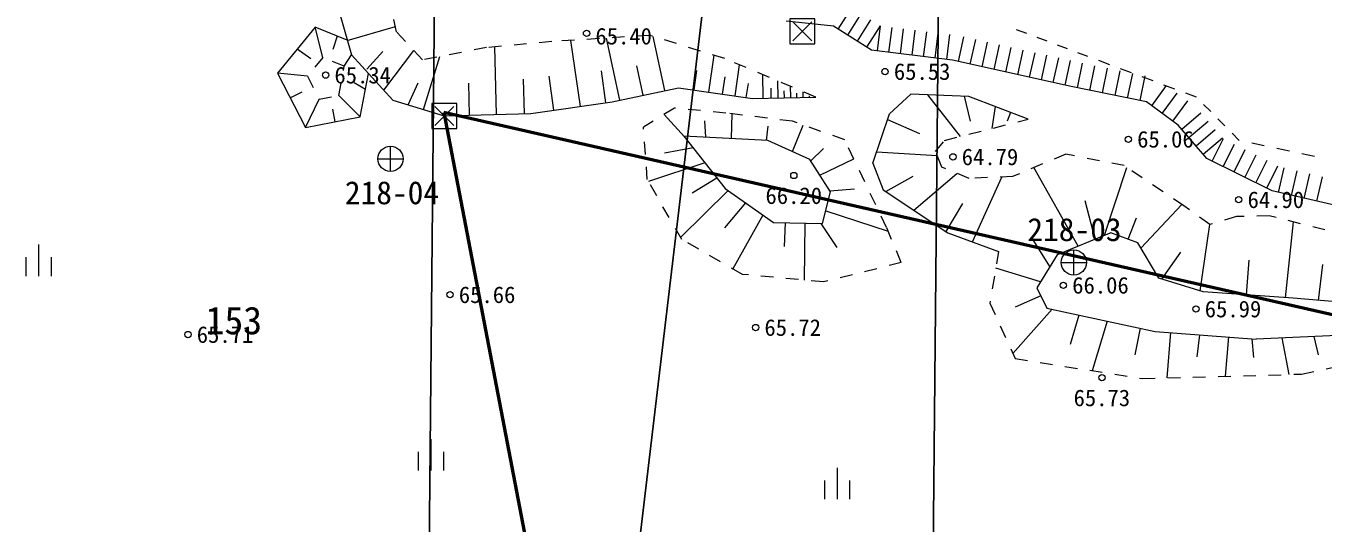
# Model space of a CAD drawing. Units: millimetres, scale not verified. Extents: x 0 to 478532, y 0 to 420999.
# Drawn here: x 108980 to 160449, y 186710 to 206449 of the extents above; entities that cross this region are included whole.
import ezdxf
from ezdxf.enums import TextEntityAlignment as Align

# ---------------------------------------------------------------- set-up
doc = ezdxf.new("R2010")
doc.units = ezdxf.units.MM
doc.header["$LTSCALE"] = 500
doc.linetypes.add('USER1', pattern=[2, 1, -1])
for name, color, linetype, lineweight in [('BGD', 7, 'Continuous', 13), ('BGD-EXST', 7, 'Continuous', 13), ('BMK-1', 171, 'Continuous', 25), ('BMK-SRVR', 3, 'Continuous', 13), ('境界', 6, 'Continuous', 50)]:
    doc.layers.add(name, color=color, linetype=linetype, lineweight=lineweight)
doc.layers.add('地番名', color=6, linetype='Continuous')
doc.styles.add('ＭＳ ゴシック', font='')
doc.styles.get('ＭＳ ゴシック').set_extended_font_data('MS Gothic')

msp = doc.modelspace()

# ---------------------------------------------------------------- linework, layer by layer
at = {"layer": 'BGD'}
for p, q in [((121283.1, 207433.7), (121891.3, 205299.3)), ((141212.1, 206319.7), (141746.1, 207165.2)), ((141590.8, 206080.5), (142124.8, 206926)), ((120761.4, 205193.2), (120454.8, 206395.3)), ((121725, 205882.8), (120454.8, 206395.3)), ((121727.1, 205875.3), (123640.6, 206420.5)), ((141022.7, 206439.3), (139148.5, 206632.2)), ((139409.1, 205859.6), (140159.1, 206609.6)), ((139409.1, 206609.6), (140159.1, 205859.6)), ((142537.5, 205482.5), (141022.7, 206439.3)), ((141969.5, 205841.3), (142503.5, 206686.8)), ((142348.1, 205602.1), (142882.2, 206447.6)), ((142766.7, 205454.2), (142889.3, 206446.6)), ((143225, 205397.5), (143347.7, 206390)), ((121328.8, 206042.6), (121162.1, 205519.2)), ((130980.5, 203254.4), (130599.9, 205874.9)), ((132538.6, 203500.3), (132017.2, 205964.1)), ((134329.2, 203879.2), (133874.3, 206028.7)), ((143683.4, 205340.9), (143806.1, 206333.3)), ((144141.8, 205284.2), (144264.4, 206276.7)), ((144600.1, 205227.6), (144722.8, 206220)), ((145058.5, 205170.9), (145181.2, 206163.4)), ((145516.9, 205114.2), (145639.5, 206106.7)), ((145981.2, 205033.8), (146197.4, 206010.2)), ((146451.6, 204929.7), (146667.8, 205906.1)), ((148694.5, 206146), (148290.1, 206297.9)), ((149503.4, 205842), (149098.9, 205994)), ((119747.4, 205534.4), (120279.8, 205158.2)), ((122512.1, 204738.1), (123140.2, 205433)), ((123176.9, 203895.6), (124368.5, 205477.7)), ((127657, 202931.5), (127583.9, 205619.6)), ((145746.1, 205085.9), (142537.5, 205482.5)), ((146922, 204825.5), (147138.1, 205801.9)), ((147392.3, 204721.4), (147608.5, 205697.8)), ((147862.7, 204617.3), (148078.9, 205593.6)), ((148333, 204513.1), (148549.2, 205489.5)), ((148803.4, 204409), (149019.6, 205385.3)), ((150312.2, 205538.1), (149907.8, 205690.1)), ((151121.1, 205234.2), (150716.6, 205386.1)), ((121609.1, 204851.2), (121891.3, 205299.3)), ((121891.3, 205299.3), (123536, 203503.5)), ((124759, 203127.6), (125406.6, 205234.3)), ((133469.4, 203697.3), (133223.2, 204860.8)), ((136078.6, 203821.1), (136290.8, 205282.4)), ((137117.5, 203670.2), (137296.8, 204904.4)), ((150449.6, 204044.4), (145746.1, 205085.9)), ((149273.8, 204304.8), (149489.9, 205281.2)), ((149744.1, 204200.7), (149960.3, 205177)), ((150214.5, 204096.5), (150430.7, 205072.9)), ((150699, 203993.3), (150899.9, 204972.9)), ((151197.6, 203891), (151398.5, 204870.6)), ((151982.8, 204910.4), (151551.9, 205072.3)), ((120151.2, 204450.6), (118963, 204579.7)), ((128760.7, 202961.5), (128723.3, 204341.2)), ((129932.3, 203102.1), (129736.4, 204450.8)), ((131995.6, 203401.8), (131811.3, 204670.7)), ((135494, 203906), (135606.8, 204682.4)), ((136623.9, 203741.9), (136722.9, 204423.5)), ((138236.9, 203578.8), (138216.1, 204515.8)), ((151696.2, 203788.8), (151897.1, 204768.4)), ((152194.8, 203686.5), (152395.8, 204666.1)), ((152844.6, 204586.6), (152413.7, 204748.5)), ((152693.5, 203584.2), (152894.4, 204563.8)), ((153192.1, 203482), (153393, 204461.6)), ((153706.3, 204262.8), (153275.5, 204424.7)), ((119462.6, 203599.5), (119945.5, 203834.6)), ((122452.5, 203926.9), (122004.4, 204195.6)), ((124147.6, 203315.5), (124544.5, 204184.5)), ((126581.7, 202902.3), (126547.1, 204174.7)), ((132243, 203437.8), (134878.2, 203995.4)), ((134878.2, 203995.4), (137811.9, 203569.3)), ((137564.5, 203605.3), (137645.6, 204164)), ((138554.7, 203585.8), (138545.9, 203983)), ((138824.1, 203591.8), (138809.1, 204265.2)), ((139074, 203597.3), (139067.8, 203877.9)), ((139323.9, 203602.9), (139314, 204051.8)), ((139823.8, 203614), (139818.8, 203838.4)), ((153441.4, 203430.8), (150449.6, 204044.4)), ((153651.2, 203277.5), (154241.4, 204084.7)), ((154568.1, 203939), (154137.2, 204100.9)), ((120068, 202411.7), (120616.3, 203538.1)), ((122247.3, 202838.6), (121390.2, 203689.7)), ((123536, 203503.5), (125580.3, 202875.1)), ((129010.6, 202968.3), (132243, 203437.8)), ((137811.9, 203569.3), (140323.7, 203625.1)), ((139573.9, 203608.4), (139570.1, 203776.8)), ((140073.7, 203619.5), (140072.5, 203675.6)), ((143242.5, 202962.5), (144097.2, 203739.9)), ((146393.3, 203647), (144097.2, 203739.9)), ((144754.7, 203713.3), (146054.6, 202061.9)), ((146202.7, 203654.8), (146440.3, 202668.4)), ((148747.6, 202745.9), (146393.3, 203647)), ((154700.3, 202510.5), (153441.4, 203430.8)), ((154070.8, 202970.7), (154661, 203778)), ((154490.4, 202663.9), (155080.6, 203471.2)), ((155429.9, 203615.2), (154999, 203777.1)), ((155992.5, 203045.5), (155711.2, 203330.3)), ((121248.2, 202642.9), (121162.1, 203139.4)), ((125205.3, 202500.1), (125955.3, 203250.1)), ((125205.3, 203250.1), (125955.3, 202500.1)), ((125580.3, 202875.1), (129010.6, 202968.3)), ((135116.6, 202041.6), (134297.9, 202928.5)), ((136978, 201977.7), (137008.7, 202959.2)), ((142582.7, 201003), (143242.5, 202962.5)), ((147432, 203249.5), (147311.5, 202381.2)), ((148040.2, 203016.7), (147917.3, 202668.4)), ((154842.4, 202345.2), (155600.7, 202997.1)), ((135960.3, 202031.9), (135915.8, 202674.7)), ((138360, 201904.1), (138428.4, 202462.3)), ((139395.1, 201460.6), (139814.8, 202514.9)), ((143167.5, 202739.9), (144435.8, 202176.1)), ((155837, 201188), (154700.3, 202510.5)), ((155126.6, 202014.6), (155884.9, 202666.5)), ((155410.7, 201684), (156169.1, 202335.8)), ((156555.2, 202475.8), (156273.9, 202760.7)), ((155694.9, 201353.3), (156453.3, 202005.2)), ((156053, 201080.3), (156499.3, 201975.2)), ((156485, 200864.9), (156931.3, 201759.8)), ((157117.9, 201906.2), (156836.5, 202191)), ((158115.4, 201692.1), (157616.6, 201799.1)), ((135457.6, 201606.9), (134323.2, 201400.6)), ((140119.5, 201095.9), (140622.6, 201577.6)), ((142731.1, 201443.6), (145132.7, 201299.9)), ((156917, 200649.5), (157363.3, 201544.4)), ((157349, 200434), (157795.3, 201328.9)), ((159113, 201478), (158614.2, 201585)), ((160110.6, 201263.8), (159611.8, 201370.9)), ((135922.7, 201014), (133682.2, 200271.1)), ((140477.7, 200528.7), (141826.9, 201173.3)), ((142582.7, 201003), (142999.8, 199942.5)), ((150725.6, 197701.5), (148975.6, 200823.7)), ((151775.3, 198136.2), (152667.7, 200827)), ((158429, 199895.5), (155837, 201188)), ((157781, 200218.6), (158227.3, 201113.5)), ((158213, 200003.2), (158659.3, 200898.1)), ((158682.8, 199837), (158907.4, 200811.4)), ((136399.9, 200405.7), (135420.3, 199808.1)), ((143101.1, 199875.2), (144189.6, 200488.1)), ((144213.7, 199135.7), (145921.4, 200594.2)), ((146541.1, 197876.2), (147701.7, 200450.5)), ((159190.3, 199720), (159414.9, 200694.4)), ((159697.8, 199603), (159922.4, 200577.4)), ((160205.3, 199486), (160429.9, 200460.5)), ((136839.4, 199913.3), (134956.4, 198051.5)), ((140873, 199902.9), (141861.3, 199985)), ((142999.8, 199942.5), (145563.1, 198238.8)), ((162489.2, 198959.6), (158429, 199895.5)), ((137525.8, 199428.8), (136694.3, 198427.9)), ((145497.4, 198282.5), (146159, 199397.9)), ((151402.7, 197981.9), (151012, 199503.4)), ((153224, 197629.5), (154851.1, 199353.4)), ((138217.8, 198940.5), (137022.4, 196807.3)), ((140717.8, 199111.8), (143194.5, 198299.6)), ((152710.7, 197984.7), (153051.6, 198835.3)), ((139101.4, 198632), (139065.5, 197684.7)), ((139881.2, 198615), (139858.8, 196357)), ((140514.8, 198601.2), (141153.5, 197649.3)), ((145563.1, 198238.8), (147575.9, 197492.6)), ((152026.6, 198240.3), (149894, 197357)), ((153100, 197839.3), (152026.6, 198240.3)), ((155573.9, 195928.2), (155957.6, 198561.6)), ((158956.2, 195657.9), (159278.6, 198667)), ((109480, 197765.1), (109480, 196515.1)), ((149610.6, 196897.8), (148902, 198026.4)), ((153928.4, 196437.5), (153100, 197839.3)), ((108980, 197265.1), (108980, 196515.1)), ((109980, 197265.1), (109980, 196515.1)), ((149894, 197357), (149088.6, 196051.9)), ((154054.9, 196398.4), (154810, 197463.8)), ((157409.3, 195769), (157517.8, 197147.3)), ((149230.7, 196282.2), (147461.9, 196824.4)), ((160265.6, 195549.8), (160436.6, 196971.4)), ((155689.6, 195892.4), (153928.4, 196437.5)), ((149244.9, 195735.9), (148233.8, 195283.4)), ((149088.6, 196051.9), (149489.4, 195241.6)), ((159256.9, 195636.3), (155689.6, 195892.4)), ((162652.1, 195345.2), (159256.9, 195636.3)), ((149697.4, 195197), (148139.7, 193443.9)), ((149489.4, 195241.6), (153791.2, 194319)), ((150754, 194970.4), (150414.1, 193806.4)), ((151880.3, 194728.8), (151292.7, 192759.6)), ((153189.2, 194448.1), (152981.3, 193384.4)), ((153791.2, 194319), (157792.7, 194014.3)), ((154388.7, 194273.5), (154245.2, 192472.1)), ((155550.5, 194185), (155443, 193314.1)), ((156690.7, 194098.2), (156568.4, 192538.5)), ((162889.5, 194247.2), (157792.7, 194014.3)), ((158813.8, 194061), (159094.3, 192610.7)), ((160080.3, 194118.8), (160260.8, 193384.4)), ((157624.1, 194027.2), (157693.6, 193278.9)), ((125044.9, 190041.1), (125044.9, 188791.1)), ((124544.9, 189541.1), (124544.9, 188791.1)), ((125544.9, 189541.1), (125544.9, 188791.1)), ((141164.8, 188904.4), (141164.8, 187654.4)), ((140664.8, 188404.4), (140664.8, 187654.4)), ((141664.8, 188404.4), (141664.8, 187654.4))]:
    msp.add_line(p, q, dxfattribs=at)
at = {"layer": 'BGD', "linetype": 'USER1'}
for p, q in [((123689.7, 206213.1), (123413.6, 207379.1)), ((124715.9, 205101.5), (123689.7, 206213.1)), ((133734.1, 206072), (129842.5, 205827.3)), ((136705, 205154.5), (133734.1, 206072)), ((127250.7, 205589), (124715.9, 205101.5)), ((129842.5, 205827.3), (127250.7, 205589)), ((120761.4, 205193.2), (120151.2, 204450.6)), ((121609.1, 204851.2), (120761.4, 205193.2)), ((121390.2, 203689.7), (121609.1, 204851.2)), ((140323.7, 203625.1), (136705, 205154.5)), ((120151.2, 204450.6), (120616.3, 203538.1)), ((120616.3, 203538.1), (121390.2, 203689.7)), ((133635.2, 200352.9), (133479.5, 202428.7)), ((145430.2, 201903.4), (148747.6, 202745.9)), ((143132.5, 198449), (141467.5, 201923.2)), ((145064.1, 201463.3), (145430.2, 201903.4)), ((145325.8, 200840), (145064.1, 201463.3)), ((150241.5, 201355), (148132.2, 200469.7)), ((152554.7, 200903.3), (150241.5, 201355)), ((146409.5, 200392.8), (145325.8, 200840)), ((154929.8, 199300.3), (152554.7, 200903.3)), ((135003.5, 197969.5), (133635.2, 200352.9)), ((148132.2, 200469.7), (146409.5, 200392.8)), ((155954.7, 198560.7), (154929.8, 199300.3)), ((157016, 198880.3), (155954.7, 198560.7)), ((158316, 198911.3), (157016, 198880.3)), ((163430.7, 197613.1), (158316, 198911.3)), ((143712.4, 197051.3), (143132.5, 198449)), ((137408.9, 196584.8), (135003.5, 197969.5)), ((147575.9, 197492.6), (147227.1, 195447.7)), ((143712.4, 197051.3), (140631.4, 196285.1)), ((140631.4, 196285.1), (137408.9, 196584.8)), ((147227.1, 195447.7), (148231.3, 193242.8)), ((148231.3, 193242.8), (153287.9, 192444.7)), ((159590.8, 192624.9), (163283, 193422.1)), ((153287.9, 192444.7), (159590.8, 192624.9))]:
    msp.add_line(p, q, dxfattribs=at)
at = {"layer": 'BGD'}
msp.add_lwpolyline([(120454.8, 206395.3), (118963, 204579.7), (120068, 202411.7), (122247.3, 202838.6), (122571.2, 204556.8)], dxfattribs=at)
for points in [[(139284.1, 205734.6), (140284.1, 205734.6), (140284.1, 206734.6), (139284.1, 206734.6)], [(125080.3, 202375.1), (126080.3, 202375.1), (126080.3, 203375.1), (125080.3, 203375.1)], [(135087.8, 202078.3), (136720.3, 199997.3), (138640.8, 198642), (140590.8, 198599.5), (140902.4, 199856.3), (140086.4, 201148.4), (138419.8, 201901)]]:
    msp.add_lwpolyline(points, close=True, dxfattribs=at)
at = {"layer": 'BGD', "linetype": 'USER1'}
msp.add_lwpolyline([(141467.5, 201923.2), (139395.3, 202665.1), (136745.9, 202991.5), (134720.8, 203186.7), (133479.5, 202428.7)], dxfattribs=at)
at = {"layer": 'BGD-EXST'}
for centre in [(131225, 206154.5), (120869.9, 204496.3), (143069, 204636.9), (152722.4, 201948.6), (145761, 201250.3), (139449.9, 200509.7), (157103.1, 199548.1), (150145.1, 196151.1), (125806.4, 195775.7), (155403.3, 195208.7), (137932.4, 194473.6), (115407.8, 194195.3), (151674.6, 192481.2)]:
    msp.add_circle(centre, 125, dxfattribs=at)
at = {"layer": 'BMK-1'}
for p, q in [((117318.7, 51710), (144759.6, 282000)), ((125294.5, 218618.4), (123839.3, 65628.1)), ((145235.4, 212309.2), (144052.7, 87970.4))]:
    msp.add_line(p, q, dxfattribs=at)
at = {"layer": 'BMK-SRVR'}
for p, q in [((123446.7, 200671), (123446.7, 201671)), ((122946.7, 201171), (123946.7, 201171)), ((150559.4, 196556.2), (150559.4, 197556.2)), ((150059.4, 197056.2), (151059.4, 197056.2))]:
    msp.add_line(p, q, dxfattribs=at)
for centre in [(123446.7, 201171), (150559.4, 197056.2)]:
    msp.add_circle(centre, 500, dxfattribs=at)
at = {"layer": '境界'}
for p, q in [((168674.3, 193187.9), (125556.3, 203018)), ((125556.3, 203018), (129632.1, 181765.9))]:
    msp.add_line(p, q, dxfattribs=at)

# ---------------------------------------------------------------- texts
at = {"layer": 'BGD-EXST', "style": 'ＭＳ ゴシック'}
for s, p in [('65.40', (131575, 206042.4)), ('65.53', (143419, 204636.9)), ('65.34', (121219.9, 204496.3)), ('65.06', (153072.4, 201948.6)), ('64.79', (146111, 201250.3)), ('66.20', (138324.9, 199709.7)), ('64.90', (157453.1, 199548.1)), ('65.66', (126156.4, 195775.7)), ('66.06', (150495.1, 196151.1)), ('65.99', (155753.3, 195208.7)), ('65.72', (138282.4, 194473.6)), ('65.71', (115757.8, 194195.3)), ('65.73', (150549.6, 191681.2))]:
    msp.add_text(s, height=659.8, dxfattribs=at).set_placement(p, align=Align.MIDDLE_LEFT)
at = {"layer": 'BMK-SRVR', "style": 'ＭＳ ゴシック'}
for s, p in [('218-04', (123504.7, 199826.7)), ('218-03', (150584.3, 198364))]:
    msp.add_text(s, height=916.4, dxfattribs=at).set_placement(p, align=Align.MIDDLE_CENTER)
at = {"layer": '地番名', "style": 'ＭＳ ゴシック'}
msp.add_text('153', height=1100, dxfattribs=at).set_placement((117227.6, 193875.5), align=Align.BOTTOM_CENTER)

doc.saveas('drawing.dxf')
